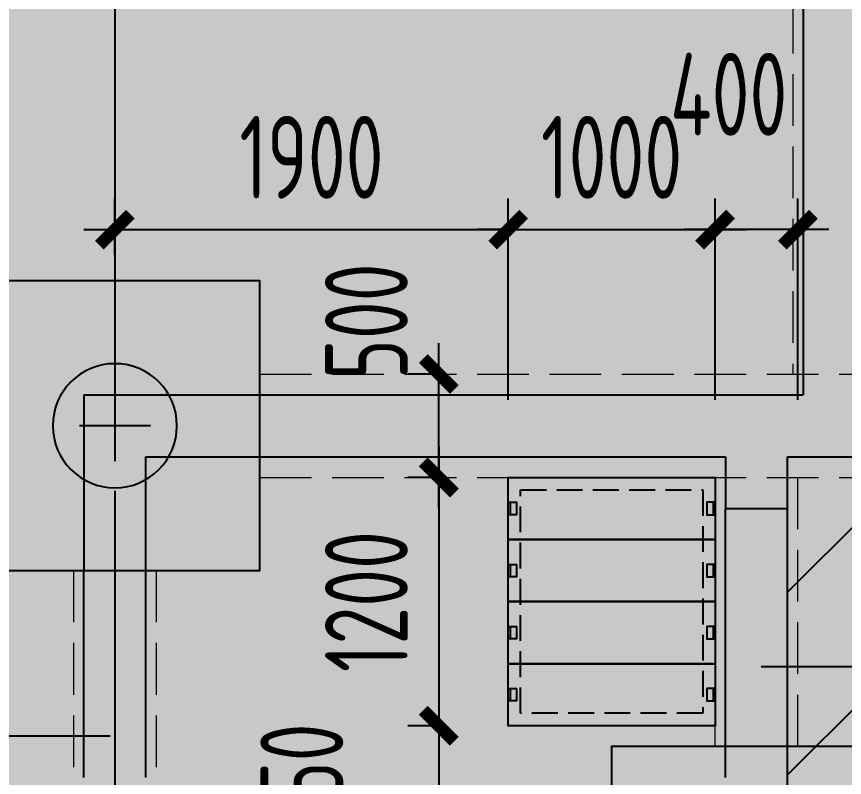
# Model space of a CAD drawing. Extents: x -502255 to 1362592, y -400300 to 332622.
# Drawn here: x -449873 to -445873, y -150355 to -146677 of the extents above; entities that cross this region are included whole.
import ezdxf

# ---------------------------------------------------------------- set-up
doc = ezdxf.new("R2010")
doc.units = 0
doc.header["$LTSCALE"] = 1000
doc.header["$MEASUREMENT"] = 0
for name, pattern in [('__DASH', [0.35, 0.25, -0.1]), ('CONTINOUS', [0]), ('DASH', [0.35, 0.25, -0.1]), ('DOTE', [2.42, 2, -0.2, 0.02, -0.2])]:
    doc.linetypes.add(name, pattern=pattern)
for name, color, linetype in [('COLU_DIM', 3, 'Continuous'), ('HATCH', 253, 'Continuous'), ('RF-JSK', 9, 'Continuous'), ('RF-QT', 30, 'Continuous'), ('S-DOTE', 8, 'DOTE'), ('S-承台', 6, 'Continuous'), ('S-桩', 7, 'Continuous')]:
    doc.layers.add(name, color=color, linetype=linetype)
doc.layers.add('砼梁', color=4, linetype='Continuous', lineweight=18)
doc.styles.get("Standard").update_dxf_attribs({"font": 'tssdeng2.shx', "width": 0.7, "bigfont": '@@hztxt.shx'})
doc.dimstyles.new('TSSD_150_150', dxfattribs={"dimtxt": 450, "dimasz": 150, "dimexe": 150, "dimexo": 375, "dimgap": 150, "dimtad": 1, "dimdec": 0, "dimzin": 0, "dimdsep": 46, "dimtxsty": 'Standard', "dimblk": 'ARCHTICK', "dimcen": 0, "dimdle": 150, "dimclrt": 7, "dimadec": 0, "dimazin": 0, "dimtfac": 1, "dimtdec": 0, "dimtix": 1, "dimtmove": 2, "dimatfit": 3, "dimfxl": 1, "dimtolj": 1, "dimtzin": 0, "dimarcsym": 0})

# ---------------------------------------------------------------- blocks, each defined once
blk = doc.blocks.new('墙体')
at = {"layer": 'HATCH'}
blk.add_hatch(color=256, dxfattribs=at).paths.add_polyline_path([(365410.5, 227025.8), (365010.5, 227025.8), (365010.5, 227526.6), (364710.5, 227526.6), (364710.5, 227025.8), (362810.5, 227025.8), (362810.5, 228825.8), (363744.7, 228825.8), (363744.7, 229125.8), (362810.5, 229125.8), (362810.5, 231825.8), (365110.5, 231825.8), (365110.5, 229125.8), (364274.7, 229125.8), (364274.7, 228825.8), (364710.5, 228825.8), (364710.5, 228146.6), (365010.5, 228146.6), (365010.5, 228825.8), (365410.5, 228825.8), (365410.5, 232125.8), (359660.5, 232125.8), (359660.5, 231825.8), (362510.5, 231825.8), (362510.5, 227025.8), (359035.5, 227025.8), (359035.5, 226175.8), (359335.5, 226175.8), (359335.5, 226725.8), (362135.5, 226725.8), (362135.5, 226475.8), (362435.5, 226475.8), (362435.5, 226725.8), (365410.5, 226725.8)])
at = {"color": 0}
for p, q in [((362135.5, 225175.8), (362135.5, 226475.8)), ((362435.5, 225175.8), (362435.5, 226475.8)), ((359035.5, 225175.8), (359035.5, 226175.8)), ((359335.5, 225175.8), (359335.5, 226175.8))]:
    blk.add_line(p, q, dxfattribs=at)
at = {"layer": 'RF-QT'}
for p, q in [((362510.5, 231825.8), (362510.5, 227025.8)), ((359035.5, 227025.8), (359035.5, 226175.8)), ((359035.5, 227025.8), (362510.5, 227025.8)), ((359335.5, 226175.8), (359335.5, 226725.8)), ((359335.5, 226725.8), (362135.5, 226725.8)), ((362135.5, 226725.8), (362135.5, 226475.8)), ((362435.5, 226475.8), (362435.5, 226725.8)), ((362435.5, 226725.8), (365410.5, 226725.8)), ((362135.5, 226475.8), (362435.5, 226475.8)), ((359035.5, 226175.8), (359335.5, 226175.8))]:
    blk.add_line(p, q, dxfattribs=at)
blk = doc.blocks.new('dsadasd')
at = {"layer": 'S-DOTE', "color": 8, "linetype": 'DOTE'}
blk.add_line((1036054.9, 259031.5), (1036054.9, 84926.2), dxfattribs=at)
blk = doc.blocks.new('平时桩基')
at = {"layer": 'S-承台', "color": 6}
for points in [[(-156434.6, 127091), (-155034.6, 127091), (-155034.6, 128491), (-156434.6, 128491)], [(-153334.6, 124841), (-151934.6, 124841), (-151934.6, 126241), (-153334.6, 126241)]]:
    blk.add_lwpolyline(points, close=True, dxfattribs=at)
at = {"layer": 'S-桩', "color": 6, "linetype": 'CONTINOUS'}
blk.add_lwpolyline([(-156034.6, 127791, 1), (-155434.6, 127791, 1)], format="xyb", close=True, dxfattribs=at)
at = {"layer": 'S-桩', "color": 7}
for points in [[(-155734.6, 127962.4), (-155734.6, 127619.5)], [(-155563.2, 127791), (-155906.1, 127791)]]:
    blk.add_lwpolyline(points, dxfattribs=at)
blk = doc.blocks.new('qewqeqwewqe')
at = {"layer": 'HATCH'}
h = blk.add_hatch(dxfattribs=at)
h.set_pattern_fill('HOLE_MATETIEL', color=8, scale=2000, style=0)
h.set_pattern_definition([(45, (559355.95, -2e-08), (-168.379802, 168.379802), []), (135, (559355.95, -2e-08), (-168.379802, -168.379802), [])])
h.paths.add_polyline_path([(4917837.7, -175148.9), (4926837.7, -175148.9), (4926837.7, -158448.9), (4945687.7, -158448.9), (4945687.7, -157648.9), (4926037.7, -157648.9), (4926037.7, -174348.9), (4917037.7, -174348.9), (4917037.7, -199798.9), (4899937.7, -199798.9), (4899937.7, -205648.9), (4852337.7, -205648.9), (4852337.7, -124337.9), (4852337.7, -123198.7, 0.000124), (4852737.8, -123198.6), (4945687.7, -123198.6), (4945687.7, -122398.6), (4852737.7, -122398.6, -0.000373), (4851537.7, -122398.2), (4851537.7, -124337.9), (4851537.7, -206448.9), (4900737.7, -206448.9), (4900737.7, -200598.9), (4917837.7, -200598.9)])
blk = doc.blocks.new('RFJSK1')
at = {"layer": 'RF-JSK'}
for p, q in [((220418.2, 104410.6), (220418.2, 104350.6)), ((221398.2, 104410.6), (221398.2, 104350.6)), ((220418.2, 104110.6), (220418.2, 104050.6)), ((221398.2, 104110.6), (221398.2, 104050.6)), ((220418.2, 103810.6), (220418.2, 103750.6)), ((221398.2, 103810.6), (221398.2, 103750.6)), ((220418.2, 103510.6), (220418.2, 103450.6)), ((221398.2, 103510.6), (221398.2, 103450.6))]:
    blk.add_line(p, q, dxfattribs=at)
for points in [[(220408.2, 104530.6), (221408.2, 104530.6), (221408.2, 103330.6), (220408.2, 103330.6), (220408.2, 104530.6)], [(220408.2, 104410.6), (220408.2, 104530.6), (221408.2, 104530.6), (221408.2, 104410.6)], [(220408.2, 104410.6), (220448.2, 104410.6), (220448.2, 104350.6), (220408.2, 104350.6)], [(221408.2, 104410.6), (221368.2, 104410.6), (221368.2, 104350.6), (221408.2, 104350.6)], [(221408.2, 104350.6), (221408.2, 104230.6), (220408.2, 104230.6), (220408.2, 104350.6)], [(220408.2, 104110.6), (220408.2, 104230.6), (221408.2, 104230.6), (221408.2, 104110.6)], [(220408.2, 104110.6), (220448.2, 104110.6), (220448.2, 104050.6), (220408.2, 104050.6)], [(221408.2, 104110.6), (221368.2, 104110.6), (221368.2, 104050.6), (221408.2, 104050.6)], [(221408.2, 104050.6), (221408.2, 103930.6), (220408.2, 103930.6), (220408.2, 104050.6)], [(220408.2, 103810.6), (220408.2, 103930.6), (221408.2, 103930.6), (221408.2, 103810.6)], [(220408.2, 103810.6), (220448.2, 103810.6), (220448.2, 103750.6), (220408.2, 103750.6)], [(221408.2, 103810.6), (221368.2, 103810.6), (221368.2, 103750.6), (221408.2, 103750.6)], [(221408.2, 103750.6), (221408.2, 103630.6), (220408.2, 103630.6), (220408.2, 103750.6)], [(220408.2, 103510.6), (220408.2, 103630.6), (221408.2, 103630.6), (221408.2, 103510.6)], [(220408.2, 103510.6), (220448.2, 103510.6), (220448.2, 103450.6), (220408.2, 103450.6)], [(221408.2, 103510.6), (221368.2, 103510.6), (221368.2, 103450.6), (221408.2, 103450.6)], [(221408.2, 103450.6), (221408.2, 103330.6), (220408.2, 103330.6), (220408.2, 103450.6)]]:
    blk.add_lwpolyline(points, dxfattribs=at)
at = {"layer": 'RF-JSK', "linetype": '__DASH', "ltscale": 0.5}
blk.add_lwpolyline([(220468.2, 104470.6), (221348.2, 104470.6), (221348.2, 103390.6), (220468.2, 103390.6)], close=True, dxfattribs=at)
blk = doc.blocks.new('C-7地块集水坑')
at = {"layer": 'RF-JSK', "linetype": 'ByBlock'}
blk.add_blockref('RFJSK1', (1330224, 63962.4), dxfattribs=at)
blk = doc.blocks.new('_ArchTick')
at = {"color": 0, "linetype": 'ByBlock', "const_width": 0.4}
blk.add_lwpolyline([(-0.5, -0.5), (0.5, 0.5)], dxfattribs=at)
blk = doc.blocks.new('*D1559')
at = {"layer": 'COLU_DIM', "color": 0, "lineweight": -2, "transparency": 16777216}
for p, q in [((-447832.4, -148754.6), (-447832.4, -150254.6)), ((-447872.6, -148904.6), (-447982.4, -148904.6)), ((-447872.6, -150104.6), (-447982.4, -150104.6))]:
    blk.add_line(p, q, dxfattribs=at)
at = {"layer": 'Defpoints', "color": 0, "transparency": 16777216}
for p in [(-447497.6, -148904.6), (-447832.4, -150104.6), (-447497.6, -150104.6)]:
    blk.add_point(p, dxfattribs=at)
at = {"layer": 'COLU_DIM', "color": 0, "lineweight": -2, "transparency": 16777216, "xscale": 150, "yscale": 150, "zscale": 150}
for p, rotation in [((-447832.4, -148904.6), 90), ((-447832.4, -150104.6), 270)]:
    blk.add_blockref('_ArchTick', p, dxfattribs=dict(at, rotation=rotation))
at = {"layer": 'COLU_DIM', "color": 7, "transparency": 16777216, "insert": (-448182.4, -149504.6), "char_height": 400, "attachment_point": 5, "rotation": 90}
blk.add_mtext('\\A1;1200', dxfattribs=at)
blk = doc.blocks.new('*D1560')
at = {"layer": 'COLU_DIM', "color": 0, "lineweight": -2, "transparency": 16777216}
for p, q in [((-447832.4, -149954.6), (-447832.4, -150804.6)), ((-447872.6, -150104.6), (-447982.4, -150104.6)), ((-447872.6, -150654.6), (-447982.4, -150654.6))]:
    blk.add_line(p, q, dxfattribs=at)
at = {"layer": 'Defpoints', "color": 0, "transparency": 16777216}
for p in [(-447497.6, -150104.6), (-447832.4, -150654.6), (-447497.6, -150654.6)]:
    blk.add_point(p, dxfattribs=at)
at = {"layer": 'COLU_DIM', "color": 0, "lineweight": -2, "transparency": 16777216, "xscale": 150, "yscale": 150, "zscale": 150}
for p, rotation in [((-447832.4, -150104.6), 90), ((-447832.4, -150654.6), 270)]:
    blk.add_blockref('_ArchTick', p, dxfattribs=dict(at, rotation=rotation))
at = {"layer": 'COLU_DIM', "color": 7, "transparency": 16777216, "insert": (-448494.4, -150379.6), "char_height": 400, "attachment_point": 5, "rotation": 90}
blk.add_mtext('\\A1;550', dxfattribs=at)
blk = doc.blocks.new('*D1563')
at = {"layer": 'COLU_DIM', "color": 0, "lineweight": -2, "transparency": 16777216}
for p, q in [((-447832.4, -149054.6), (-447832.4, -148254.6)), ((-447872.6, -148404.6), (-447982.4, -148404.6)), ((-447872.6, -148904.6), (-447982.4, -148904.6))]:
    blk.add_line(p, q, dxfattribs=at)
at = {"layer": 'Defpoints', "color": 0, "transparency": 16777216}
for p in [(-447832.4, -148404.6), (-447497.6, -148404.6), (-447497.6, -148904.6)]:
    blk.add_point(p, dxfattribs=at)
at = {"layer": 'COLU_DIM', "color": 0, "lineweight": -2, "transparency": 16777216, "xscale": 150, "yscale": 150, "zscale": 150}
for p, rotation in [((-447832.4, -148404.6), 90), ((-447832.4, -148904.6), 270)]:
    blk.add_blockref('_ArchTick', p, dxfattribs=dict(at, rotation=rotation))
at = {"layer": 'COLU_DIM', "color": 7, "transparency": 16777216, "insert": (-448182.4, -148150), "char_height": 400, "attachment_point": 5, "rotation": 90}
blk.add_mtext('\\A1;500', dxfattribs=at)
blk = doc.blocks.new('*D1564')
at = {"layer": 'COLU_DIM', "color": 0, "lineweight": -2, "transparency": 16777216}
for p, q in [((-449397.6, -147830.7), (-449397.6, -147556.7)), ((-447497.6, -148529.6), (-447497.6, -147556.7)), ((-449547.6, -147706.7), (-447347.6, -147706.7))]:
    blk.add_line(p, q, dxfattribs=at)
at = {"layer": 'Defpoints', "color": 0, "transparency": 16777216}
for p in [(-447497.6, -147706.7), (-449397.6, -148205.7), (-447497.6, -148904.6)]:
    blk.add_point(p, dxfattribs=at)
at = {"layer": 'COLU_DIM', "color": 0, "lineweight": -2, "transparency": 16777216, "xscale": 150, "yscale": 150, "zscale": 150, "rotation": 180}
blk.add_blockref('_ArchTick', (-449397.6, -147706.7), dxfattribs=at)
at = {"layer": 'COLU_DIM', "color": 0, "lineweight": -2, "transparency": 16777216, "xscale": 150, "yscale": 150, "zscale": 150}
blk.add_blockref('_ArchTick', (-447497.6, -147706.7), dxfattribs=at)
at = {"layer": 'COLU_DIM', "color": 7, "transparency": 16777216, "insert": (-448447.6, -147356.7), "char_height": 400, "attachment_point": 5}
blk.add_mtext('\\A1;1900', dxfattribs=at)
blk = doc.blocks.new('*D1565')
at = {"layer": 'COLU_DIM', "color": 0, "lineweight": -2, "transparency": 16777216}
for p, q in [((-447497.6, -148529.6), (-447497.6, -147556.7)), ((-446497.6, -148529.6), (-446497.6, -147556.7)), ((-447497.6, -147706.7), (-447647.6, -147706.7)), ((-447497.6, -147706.7), (-446497.6, -147706.7)), ((-446497.6, -147706.7), (-446347.6, -147706.7))]:
    blk.add_line(p, q, dxfattribs=at)
at = {"layer": 'Defpoints', "color": 0, "transparency": 16777216}
for p in [(-446497.6, -147706.7), (-447497.6, -148904.6), (-446497.6, -148904.6)]:
    blk.add_point(p, dxfattribs=at)
at = {"layer": 'COLU_DIM', "color": 0, "lineweight": -2, "transparency": 16777216, "xscale": 150, "yscale": 150, "zscale": 150}
blk.add_blockref('_ArchTick', (-447497.6, -147706.7), dxfattribs=at)
at = {"layer": 'COLU_DIM', "color": 0, "lineweight": -2, "transparency": 16777216, "xscale": 150, "yscale": 150, "zscale": 150, "rotation": 180}
blk.add_blockref('_ArchTick', (-446497.6, -147706.7), dxfattribs=at)
at = {"layer": 'COLU_DIM', "color": 7, "transparency": 16777216, "insert": (-446997.6, -147356.7), "char_height": 400, "attachment_point": 5}
blk.add_mtext('\\A1;1000', dxfattribs=at)
blk = doc.blocks.new('*D1566')
at = {"layer": 'COLU_DIM', "color": 0, "lineweight": -2, "transparency": 16777216}
for p, q in [((-446497.6, -148529.6), (-446497.6, -147556.7)), ((-446097.6, -148529.6), (-446097.6, -147556.7)), ((-445947.6, -147706.7), (-446647.6, -147706.7))]:
    blk.add_line(p, q, dxfattribs=at)
at = {"layer": 'Defpoints', "color": 0, "transparency": 16777216}
for p in [(-446497.6, -147706.7), (-446497.6, -148904.6), (-446097.6, -148904.6)]:
    blk.add_point(p, dxfattribs=at)
at = {"layer": 'COLU_DIM', "color": 0, "lineweight": -2, "transparency": 16777216, "xscale": 150, "yscale": 150, "zscale": 150, "rotation": 180}
blk.add_blockref('_ArchTick', (-446497.6, -147706.7), dxfattribs=at)
at = {"layer": 'COLU_DIM', "color": 0, "lineweight": -2, "transparency": 16777216, "xscale": 150, "yscale": 150, "zscale": 150}
blk.add_blockref('_ArchTick', (-446097.6, -147706.7), dxfattribs=at)
at = {"layer": 'COLU_DIM', "color": 7, "transparency": 16777216, "insert": (-446431.8, -147052), "char_height": 400, "attachment_point": 5}
blk.add_mtext('\\A1;400', dxfattribs=at)

msp = doc.modelspace()

# ---------------------------------------------------------------- hatches: boundary and pattern name
at = {"layer": 'HATCH'}
h = msp.add_hatch(dxfattribs=at)
h.set_pattern_fill('ANSI31', color=256, scale=5000, style=0)
h.set_pattern_definition([(45, (-698855.8, 0), (-441.9417, 441.9417), [])])
h.paths.add_polyline_path([(-441991.5, -238520.4), (-489722.6, -238520.4), (-489722.6, -80179.6), (-469710.1, -80179.6), (-449697.6, -80179.6), (-449697.6, -95129.6), (-431397.6, -95129.6), (-431397.6, -150754.6), (-446147.6, -150754.6), (-446147.6, -148804.6), (-443172.6, -148804.6), (-443172.6, -143404.6), (-468297.6, -143404.6), (-468297.6, -142979.6), (-469997.6, -142979.6), (-469997.6, -144679.6), (-469777.2, -144679.6), (-469777.2, -155429.6), (-470672.7, -155429.6), (-470672.7, -157429.6), (-469972.6, -157429.6), (-469971, -164579.6), (-470672.7, -164579.6), (-470672.7, -166579.6), (-469971.7, -166579.6), (-469972.6, -173729.5), (-470522.7, -173729.6), (-470522.7, -175429.6), (-469971.5, -175429.6), (-469972.6, -182729.5), (-470522.7, -182729.6), (-470522.7, -184429.6), (-469971, -184429.6), (-469970.2, -191729.6), (-470522.7, -191729.6), (-470522.7, -193429.6), (-469972.6, -193429.6), (-469972.6, -200729.6), (-470522.7, -200729.6), (-470522.7, -202429.6), (-469972.6, -202429.6), (-469969.5, -210131.4), (-466697.6, -210130.1), (-466697.6, -210679.6), (-464997.6, -210679.6), (-464997.6, -210130.9), (-459547.6, -210130.4), (-459547.6, -211579.6), (-447372.7, -211578.7), (-447372.7, -210129.4), (-441397.6, -210128.8), (-441397.6, -210829.6), (-440547.7, -210829.6), (-440547.6, -212633.3), (-439067.3, -213966.2), (-439435.3, -214374.9), (-438172, -215512.4), (-437804, -215103.7), (-433315.7, -219145), (-433683.7, -219553.7), (-433274.9, -219921.8), (-434178.3, -220925), (-434438.4, -220690.8), (-435575.9, -221954.2), (-434312.6, -223091.7), (-433944.5, -222683), (-430513.3, -225772.5)])
h = msp.add_hatch(dxfattribs=at)
h.set_pattern_fill('CROSS', color=256, scale=2500, style=0)
edge = h.paths.add_edge_path()
edge.add_line((-460097.5, -93029.3), (-367147.6, -93029.3))
edge.add_line((-367147.6, -93029.3), (-367147.6, -118929.6))
edge.add_line((-367147.6, -118929.6), (-386797.6, -118929.6))
edge.add_line((-386797.6, -118929.6), (-386797.6, -135629.6))
edge.add_line((-386797.6, -135629.6), (-395797.6, -135629.6))
edge.add_line((-395797.6, -135629.6), (-395797.6, -145529.6))
edge.add_line((-395797.6, -145529.6), (-404958.3, -145529.6))
edge.add_line((-404958.3, -145529.6), (-404958.3, -154249.1))
edge.add_line((-404958.3, -154249.1), (-414197.6, -154249.1))
edge.add_line((-414197.6, -154249.1), (-414197.6, -157529.6))
edge.add_line((-414197.6, -157529.6), (-417458.5, -157529.6))
edge.add_line((-417458.5, -157529.6), (-417458.5, -166929.6))
edge.add_line((-417458.5, -166929.6), (-460497.6, -166929.6))
edge.add_line((-460497.6, -166929.6), (-460497.6, -94168.6))
edge.add_line((-460497.6, -94168.6), (-460497.6, -93029.3))
edge.add_arc((-460397.6, 711650.7), 804680, 269.9928781, 270.0213654)

# ---------------------------------------------------------------- linework, layer by layer
msp.add_lwpolyline([(-441991.5, -238520.4), (-489722.6, -238520.4), (-489722.6, -80179.6), (-449697.6, -80179.6), (-449697.6, -95129.6), (-431397.6, -95129.6), (-431397.6, -150754.6), (-446147.6, -150754.6), (-446147.6, -148804.6), (-443172.6, -148804.6), (-443172.6, -143404.6), (-469777.2, -143404.6), (-469777.2, -156129.6), (-469972.7, -156129.6), (-469969.5, -210131.4), (-440547.6, -210128.7), (-440547.6, -212633.3), (-432906.9, -219513), (-434947.8, -221779.6), (-430513.3, -225772.5), (-441991.5, -238520.4)], close=True)
at = {"layer": 'COLU_DIM', "color": 7}
for p, q in [((-446274.7, -149818.7), (-445257.1, -149818.7)), ((-449420.6, -150155.2), (-450438.2, -150155.2))]:
    msp.add_line(p, q, dxfattribs=at)
at = {"layer": '砼梁', "linetype": 'DASH'}
for p, q in [((-446122.6, -143804.5), (-446122.6, -148404.6)), ((-448697.6, -148404.6), (-444122.6, -148404.6)), ((-448697.6, -148904.6), (-444122.6, -148904.6)), ((-446497.6, -150204.5), (-446497.6, -148904.6)), ((-446097.6, -150204.5), (-446097.6, -148904.6)), ((-449597.6, -149354.5), (-449597.6, -150654.6)), ((-449197.6, -149354.5), (-449197.6, -150654.6))]:
    msp.add_line(p, q, dxfattribs=at)

# ---------------------------------------------------------------- block references
for name, p in [('C-7地块集水坑', (-1998129.8, -317397.6)), ('墙体', (-808583.2, -375530.3))]:
    msp.add_blockref(name, p)
at = {"layer": 'HATCH'}
msp.add_blockref('qewqeqwewqe', (-5312835.3, 38719.4), dxfattribs=at)
at = {"layer": 'S-DOTE'}
msp.add_blockref('dsadasd', (-1485452.6, -332979.9), dxfattribs=at)
at = {"layer": 'S-桩'}
msp.add_blockref('平时桩基', (-293663, -276445.5), dxfattribs=at)

# ---------------------------------------------------------------- dimensions: what is measured, and where the dimension line sits
at = {"layer": 'COLU_DIM'}
for base, p1, p2, angle, picture, middle in [((-446497.6, -147706.7), (-446097.6, -148904.6), (-446497.6, -148904.6), 180, '*D1566', (-446431.8, -147052)), ((-447832.4, -148404.6), (-447497.6, -148904.6), (-447497.6, -148404.6), 270, '*D1563', (-448182.4, -148150)), ((-447832.4, -150654.6), (-447497.6, -150104.6), (-447497.6, -150654.6), 90, '*D1560', (-448494.4, -150379.6))]:
    dim = msp.add_linear_dim(base=base, p1=p1, p2=p2, angle=angle, dimstyle='TSSD_150_150', override={"dimtxt": 400}, dxfattribs=at)
    dim.commit()
    dim.dimension.update_dxf_attribs({"geometry": picture, "text_midpoint": middle, "dimtype": 160})
for base, p1, p2, picture, middle in [((-447497.6, -147706.7), (-449397.6, -148205.7), (-447497.6, -148904.6), '*D1564', (-448447.6, -147356.7)), ((-446497.6, -147706.7), (-447497.6, -148904.6), (-446497.6, -148904.6), '*D1565', (-446997.6, -147356.7))]:
    dim = msp.add_linear_dim(base=base, p1=p1, p2=p2, dimstyle='TSSD_150_150', override={"dimtxt": 400}, dxfattribs=at)
    dim.commit()
    dim.dimension.update_dxf_attribs({"geometry": picture, "text_midpoint": middle})
dim = msp.add_linear_dim(base=(-447832.4, -150104.6), p1=(-447497.6, -148904.6), p2=(-447497.6, -150104.6), angle=90, dimstyle='TSSD_150_150', override={"dimtxt": 400}, dxfattribs=at)
dim.commit()
dim.dimension.update_dxf_attribs({"geometry": '*D1559', "text_midpoint": (-448182.4, -149504.6)})

doc.saveas('drawing.dxf')
